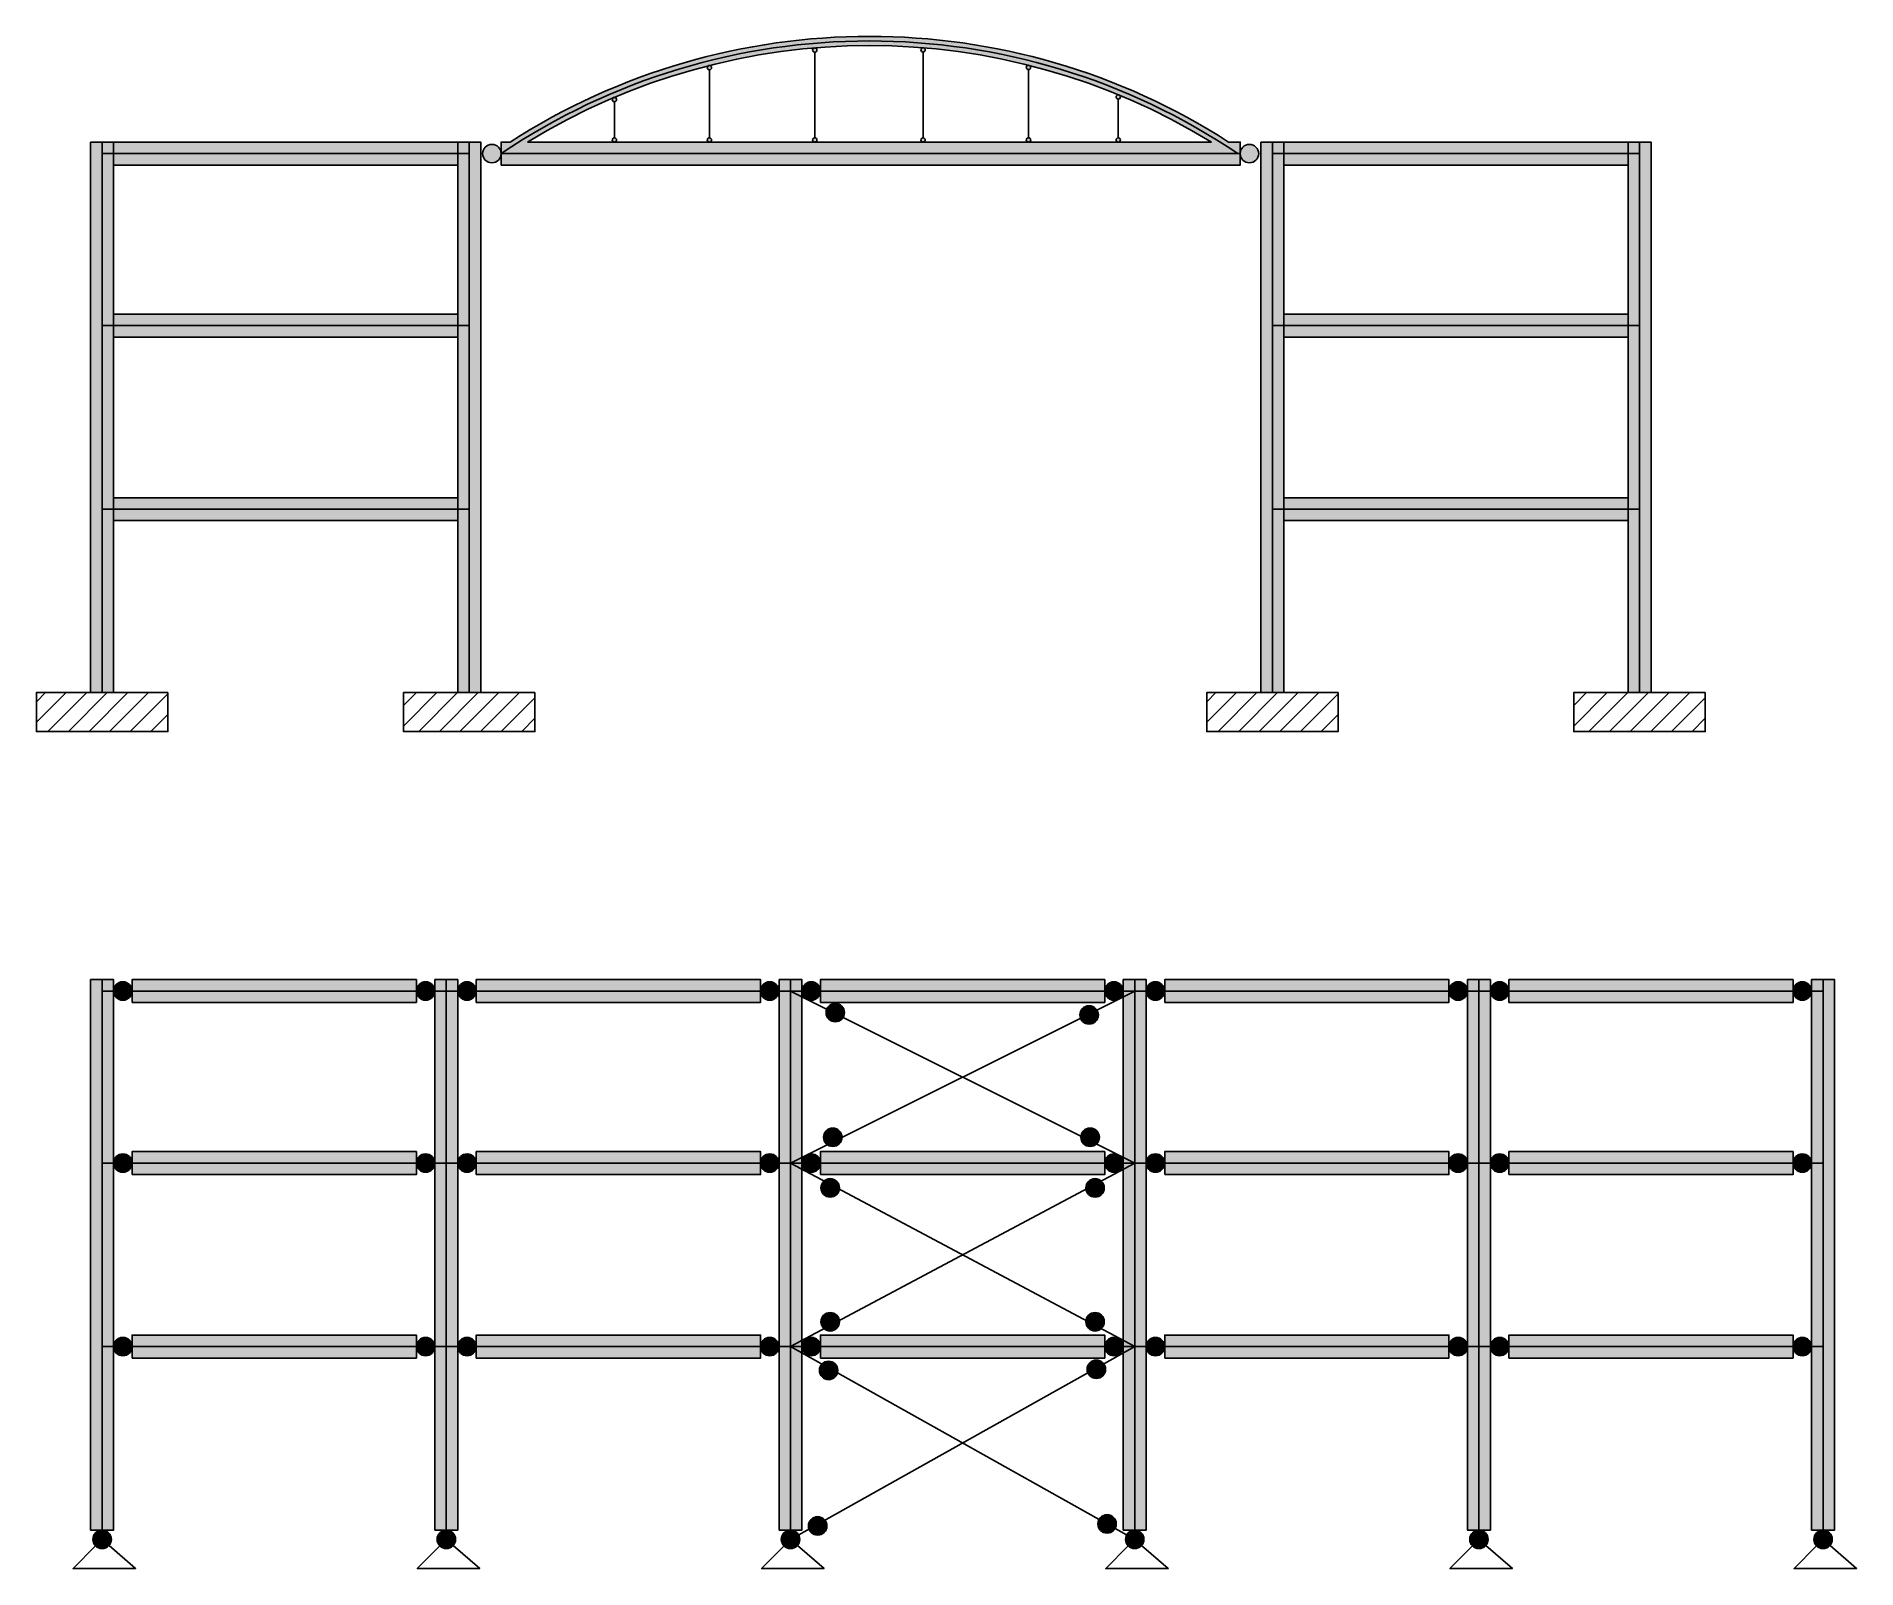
# Model space of a CAD drawing. Header units: millimetres. Extents: x 2160 to 6126, y -1121 to 2218.
import ezdxf

# ---------------------------------------------------------------- set-up
doc = ezdxf.new("R2010")
doc.units = ezdxf.units.MM

msp = doc.modelspace()

# ---------------------------------------------------------------- hatches: boundary and pattern name
at = {"true_color": 0xc7c8ca}
h = msp.add_hatch(color=9, dxfattribs=at)
h.dxf.hatch_style = 1
h.paths.add_polyline_path([(3172.8, 1962.8), (4777.6, 1962.8, 0.305879)], flags=17)
h.paths.add_polyline_path([(3230.1, 1987.8, -0.036798), (3416.1, 2083.9, -0.203788), (3419.5, 2085.4, -0.037965), (3624.2, 2154.3, -0.124714), (3626.5, 2154.9, -0.040783), (3855.3, 2193.2, -0.042025), (3856.1, 2193.3, -0.04149), (4092.1, 2193.4, -0.041235), (4092.9, 2193.4, -0.040772), (4321.7, 2155.5, -0.123885), (4323.9, 2154.9, -0.035804), (4517.4, 2091, -0.198429), (4520.7, 2089.6, -0.039386), (4720.3, 1987.8)], flags=16)
h.paths.add_polyline_path([(3414.8, 1992.6, -1), (3424.3, 1992.6, -1)], flags=0)
h.paths.add_polyline_path([(3621.7, 1992.6, -1), (3631.3, 1992.6, -1)], flags=0)
h.paths.add_polyline_path([(3860.9, 1992.6, -1), (3851.3, 1992.6, -1)], flags=0)
h.paths.add_polyline_path([(4096.9, 1992.6, -1), (4087.3, 1992.6, -1)], flags=0)
h.paths.add_polyline_path([(4326.4, 1992.6, -1), (4316.9, 1992.6, -1)], flags=0)
h.paths.add_polyline_path([(4522.2, 1992.6, -1), (4512.6, 1992.6, -1)], flags=0)
h.paths.add_polyline_path([(4777.6, 1962.8), (4783, 1962.8), (4783, 1987.8), (4757.9, 1987.8, 0.294427), (3192.5, 1987.8), (3172.5, 1987.8), (3172.5, 1962.8), (3172.8, 1962.8, -0.305879)])
h = msp.add_hatch(color=3)
h.dxf.hatch_style = 1
h.paths.add_polyline_path([(3414.8, 1992.6, 1), (3424.3, 1992.6, 1)])
h.paths.add_polyline_path([(3419.5, 2085.4, 0.000657), (3416.1, 2083.9, 0.194046), (3414.8, 2080.6, 1), (3424.3, 2080.6, 0.414214)])
h.paths.add_polyline_path([(3626.5, 2154.9, 0.000412), (3624.2, 2154.3, 0.275279), (3621.7, 2150.1, 1), (3631.3, 2150.1, 0.414214)])
h.paths.add_polyline_path([(3631.3, 1992.6, 1), (3621.7, 1992.6, 1)])
h.paths.add_polyline_path([(3851.3, 1992.6, 1), (3860.9, 1992.6, 1)])
h.paths.add_polyline_path([(3860.9, 2188.5, 0.414214), (3856.1, 2193.3, 0.000141), (3855.3, 2193.2, 0.365821), (3851.3, 2188.5, 1)])
h.paths.add_polyline_path([(4087.3, 1992.6, 1), (4096.9, 1992.6, 1)])
h.paths.add_polyline_path([(4092.9, 2193.4, 0.000138), (4092.1, 2193.4, 0.414214), (4087.3, 2188.7, 1), (4096.9, 2188.7, 0.366716)])
h.paths.add_polyline_path([(4323.9, 2154.9, 0.000409), (4321.7, 2155.5, 0.414214), (4316.9, 2150.7, 1), (4326.4, 2150.7, 0.276158)])
h.paths.add_polyline_path([(4316.9, 1992.6, 1), (4326.4, 1992.6, 1)])
h.paths.add_polyline_path([(4512.6, 1992.6, 1), (4522.2, 1992.6, 1)])
h.paths.add_polyline_path([(4522.2, 2086.2, 0.199396), (4520.7, 2089.6, 0.000641), (4517.4, 2091, 0.414214), (4512.6, 2086.2, 1)])
h = msp.add_hatch(color=9, dxfattribs=at)
h.dxf.hatch_style = 1
h.paths.add_polyline_path([(2328.2, 1187.8), (2303.2, 1187.8), (2303.2, 787.8), (2328.2, 787.8)])
h.paths.add_polyline_path([(2328.2, 1587.8), (2303.2, 1587.8), (2303.2, 1187.8), (2328.2, 1187.8)])
h.paths.add_polyline_path([(2303.2, 1987.8), (2278.2, 1987.8), (2278.2, 787.8), (2303.2, 787.8)])
h.paths.add_polyline_path([(2328.2, 1987.8), (2303.2, 1987.8), (2303.2, 1587.8), (2328.2, 1587.8)])
h.paths.add_polyline_path([(3078.2, 1612.8), (2328.2, 1612.8), (2328.2, 1587.8), (3078.2, 1587.8)])
h.paths.add_polyline_path([(3078.2, 1587.8), (2328.2, 1587.8), (2328.2, 1562.8), (3078.2, 1562.8)])
h.paths.add_polyline_path([(3078.2, 1962.8), (2328.2, 1962.8), (2328.2, 1937.8), (3078.2, 1937.8)])
h.paths.add_polyline_path([(3078.2, 1987.8), (2328.2, 1987.8), (2328.2, 1962.8), (3078.2, 1962.8)])
h.paths.add_polyline_path([(3128.2, 1987.8), (3103.2, 1987.8), (3103.2, 787.8), (3128.2, 787.8)])
h.paths.add_polyline_path([(3103.2, 1987.8), (3078.2, 1987.8), (3078.2, 1587.8), (3103.2, 1587.8)])
h.paths.add_polyline_path([(3103.2, 1587.8), (3078.2, 1587.8), (3078.2, 1562.8), (3078.2, 1187.8), (3103.2, 1187.8)])
h.paths.add_polyline_path([(3078.2, 1212.8), (2328.2, 1212.8), (2328.2, 1187.8), (3078.2, 1187.8)])
h.paths.add_polyline_path([(3078.2, 1187.8), (2328.2, 1187.8), (2328.2, 1162.8), (3078.2, 1162.8)])
h.paths.add_polyline_path([(3103.2, 1187.8), (3078.2, 1187.8), (3078.2, 1162.8), (3078.2, 787.8), (3103.2, 787.8)])
h = msp.add_hatch(color=9, dxfattribs=at)
h.dxf.hatch_style = 1
h.paths.add_polyline_path([(4878.2, 1187.8), (4853.2, 1187.8), (4853.2, 787.8), (4878.2, 787.8)])
h.paths.add_polyline_path([(4878.2, 1587.8), (4853.2, 1587.8), (4853.2, 1187.8), (4878.2, 1187.8)])
h.paths.add_polyline_path([(4853.2, 1987.8), (4828.2, 1987.8), (4828.2, 787.8), (4853.2, 787.8)])
h.paths.add_polyline_path([(4878.2, 1987.8), (4853.2, 1987.8), (4853.2, 1587.8), (4878.2, 1587.8)])
h.paths.add_polyline_path([(5628.2, 1612.8), (4878.2, 1612.8), (4878.2, 1587.8), (5628.2, 1587.8)])
h.paths.add_polyline_path([(5628.2, 1587.8), (4878.2, 1587.8), (4878.2, 1562.8), (5628.2, 1562.8)])
h.paths.add_polyline_path([(5628.2, 1962.8), (4878.2, 1962.8), (4878.2, 1937.8), (5628.2, 1937.8)])
h.paths.add_polyline_path([(5628.2, 1987.8), (4878.2, 1987.8), (4878.2, 1962.8), (5628.2, 1962.8)])
h.paths.add_polyline_path([(5678.2, 1987.8), (5653.2, 1987.8), (5653.2, 787.8), (5678.2, 787.8)])
h.paths.add_polyline_path([(5653.2, 1987.8), (5628.2, 1987.8), (5628.2, 1587.8), (5653.2, 1587.8)])
h.paths.add_polyline_path([(5653.2, 1587.8), (5628.2, 1587.8), (5628.2, 1562.8), (5628.2, 1187.8), (5653.2, 1187.8)])
h.paths.add_polyline_path([(5628.2, 1212.8), (4878.2, 1212.8), (4878.2, 1187.8), (5628.2, 1187.8)])
h.paths.add_polyline_path([(5628.2, 1187.8), (4878.2, 1187.8), (4878.2, 1162.8), (5628.2, 1162.8)])
h.paths.add_polyline_path([(5653.2, 1187.8), (5628.2, 1187.8), (5628.2, 1162.8), (5628.2, 787.8), (5653.2, 787.8)])
h = msp.add_hatch(color=3)
h.dxf.hatch_style = 1
h.paths.add_polyline_path([(3172.5, 1962.8, 1), (3132.2, 1962.8, 1)])
h.paths.add_polyline_path([(4783, 1962.8, 1), (4823.3, 1962.8, 1)])
h = msp.add_hatch(color=9, dxfattribs=at)
h.dxf.hatch_style = 1
h.paths.add_polyline_path([(4783, 1962.8), (3172.5, 1962.8), (3172.5, 1937.8), (4783, 1937.8)])
h = msp.add_hatch()
h.set_pattern_fill('ANSI31', color=256, scale=10)
h.paths.add_polyline_path([(2446.4, 787.8), (2160, 787.8), (2160, 703.1), (2446.4, 703.1)])
h.paths.add_polyline_path([(3246.4, 787.8), (2960, 787.8), (2960, 703.1), (3246.4, 703.1)])
h = msp.add_hatch()
h.set_pattern_fill('ANSI31', color=256, scale=10)
h.set_pattern_definition([(45, (2550, 0), (-22.45064, 22.45064), [])])
h.paths.add_polyline_path([(4996.4, 787.8), (4710, 787.8), (4710, 703.1), (4996.4, 703.1)])
h.paths.add_polyline_path([(5796.4, 787.8), (5510, 787.8), (5510, 703.1), (5796.4, 703.1)])
h = msp.add_hatch(color=9, dxfattribs=at)
h.dxf.hatch_style = 1
h.paths.add_polyline_path([(2328.2, 162.5), (2303.2, 162.5), (2303.2, -637.5), (2328.2, -637.5), (2328.2, -612.5)])
h.paths.add_polyline_path([(2303.2, 162.5), (2278.2, 162.5), (2278.2, -1037.5), (2303.2, -1037.5)])
h = msp.add_hatch(color=9, dxfattribs=at)
h.dxf.hatch_style = 1
h.paths.add_polyline_path([(2987.9, 162.5), (2368.5, 162.5), (2368.5, 137.5), (2987.9, 137.5)])
h.paths.add_polyline_path([(2987.9, 137.5), (2368.5, 137.5), (2368.5, 112.5), (2987.9, 112.5)])
h = msp.add_hatch(color=9, dxfattribs=at)
h.dxf.hatch_style = 1
h.paths.add_polyline_path([(3053.2, 162.5), (3028.2, 162.5), (3028.2, -1037.5), (3053.2, -1037.5)])
h.paths.add_polyline_path([(3078.2, 162.5), (3053.2, 162.5), (3053.2, -1037.5), (3078.2, -1037.5)])
h = msp.add_hatch(color=9, dxfattribs=at)
h.dxf.hatch_style = 1
h.paths.add_polyline_path([(3737.9, 162.5), (3118.5, 162.5), (3118.5, 137.5), (3737.9, 137.5)])
h.paths.add_polyline_path([(3737.9, 137.5), (3118.5, 137.5), (3118.5, 112.5), (3737.9, 112.5)])
h = msp.add_hatch(color=9, dxfattribs=at)
h.dxf.hatch_style = 1
h.paths.add_polyline_path([(3803.2, 162.5), (3778.2, 162.5), (3778.2, -1037.5), (3803.2, -1037.5)])
h.paths.add_polyline_path([(3828.2, 162.5), (3803.2, 162.5), (3803.2, -1037.5), (3828.2, -1037.5)])
h = msp.add_hatch(color=9, dxfattribs=at)
h.dxf.hatch_style = 1
h.paths.add_polyline_path([(4487.9, 162.5), (3868.5, 162.5), (3868.5, 137.5), (4487.9, 137.5)])
h.paths.add_polyline_path([(4487.9, 137.5), (3868.5, 137.5), (3868.5, 112.5), (4487.9, 112.5)])
h = msp.add_hatch(color=9, dxfattribs=at)
h.dxf.hatch_style = 1
h.paths.add_polyline_path([(4553.2, 162.5), (4528.2, 162.5), (4528.2, -1037.5), (4553.2, -1037.5)])
h.paths.add_polyline_path([(4578.2, 162.5), (4553.2, 162.5), (4553.2, -1037.5), (4578.2, -1037.5)])
h = msp.add_hatch(color=9, dxfattribs=at)
h.dxf.hatch_style = 1
h.paths.add_polyline_path([(5237.9, 162.5), (4618.5, 162.5), (4618.5, 137.5), (5237.9, 137.5)])
h.paths.add_polyline_path([(5237.9, 137.5), (4618.5, 137.5), (4618.5, 112.5), (5237.9, 112.5)])
h = msp.add_hatch(color=9, dxfattribs=at)
h.dxf.hatch_style = 1
h.paths.add_polyline_path([(5303.2, 162.5), (5278.2, 162.5), (5278.2, -1037.5), (5303.2, -1037.5)])
h.paths.add_polyline_path([(5328.2, 162.5), (5303.2, 162.5), (5303.2, -1037.5), (5328.2, -1037.5)])
h = msp.add_hatch(color=9, dxfattribs=at)
h.dxf.hatch_style = 1
h.paths.add_polyline_path([(5987.9, 162.5), (5368.5, 162.5), (5368.5, 137.5), (5987.9, 137.5)])
h.paths.add_polyline_path([(5987.9, 137.5), (5368.5, 137.5), (5368.5, 112.5), (5987.9, 112.5)])
h = msp.add_hatch(color=9, dxfattribs=at)
h.dxf.hatch_style = 1
h.paths.add_polyline_path([(6053.2, 162.5), (6028.2, 162.5), (6028.2, -1037.5), (6053.2, -1037.5)])
h.paths.add_polyline_path([(6078.2, 162.5), (6053.2, 162.5), (6053.2, -1037.5), (6078.2, -1037.5)])
h = msp.add_hatch(color=3)
h.dxf.hatch_style = 1
h.paths.add_polyline_path([(2368.5, 137.5, 1), (2328.2, 137.5, 1)])
h = msp.add_hatch(color=3)
h.dxf.hatch_style = 1
h.paths.add_polyline_path([(2368.5, 137.5, 1), (2328.2, 137.5, 1)])
h = msp.add_hatch(color=3)
h.dxf.hatch_style = 1
h.paths.add_polyline_path([(3028.2, 137.5, 1), (2987.9, 137.5, 1)])
h = msp.add_hatch(color=3)
h.dxf.hatch_style = 1
h.paths.add_polyline_path([(3118.5, 137.5, 1), (3078.2, 137.5, 1)])
h = msp.add_hatch(color=3)
h.dxf.hatch_style = 1
h.paths.add_polyline_path([(3118.5, 137.5, 1), (3078.2, 137.5, 1)])
h = msp.add_hatch(color=3)
h.dxf.hatch_style = 1
h.paths.add_polyline_path([(3778.2, 137.5, 1), (3737.9, 137.5, 1)])
h = msp.add_hatch(color=3)
h.dxf.hatch_style = 1
h.paths.add_polyline_path([(3868.5, 137.5, 1), (3828.2, 137.5, 1)])
h = msp.add_hatch(color=3)
h.dxf.hatch_style = 1
h.paths.add_polyline_path([(3868.5, 137.5, 1), (3828.2, 137.5, 1)])
h = msp.add_hatch(color=3)
h.dxf.hatch_style = 1
h.paths.add_polyline_path([(4528.2, 137.5, 1), (4487.9, 137.5, 1)])
h = msp.add_hatch(color=3)
h.dxf.hatch_style = 1
h.paths.add_polyline_path([(4618.5, 137.5, 1), (4578.2, 137.5, 1)])
h = msp.add_hatch(color=3)
h.dxf.hatch_style = 1
h.paths.add_polyline_path([(4618.5, 137.5, 1), (4578.2, 137.5, 1)])
h = msp.add_hatch(color=3)
h.dxf.hatch_style = 1
h.paths.add_polyline_path([(5278.2, 137.5, 1), (5237.9, 137.5, 1)])
h = msp.add_hatch(color=3)
h.dxf.hatch_style = 1
h.paths.add_polyline_path([(5368.5, 137.5, 1), (5328.2, 137.5, 1)])
h = msp.add_hatch(color=3)
h.dxf.hatch_style = 1
h.paths.add_polyline_path([(5368.5, 137.5, 1), (5328.2, 137.5, 1)])
h = msp.add_hatch(color=3)
h.dxf.hatch_style = 1
h.paths.add_polyline_path([(6028.2, 137.5, 1), (5987.9, 137.5, 1)])
h = msp.add_hatch(color=3)
h.dxf.hatch_style = 1
h.paths.add_polyline_path([(3920.8, 90.6, 1), (3880.5, 90.6, 1)])
h = msp.add_hatch(color=3)
h.dxf.hatch_style = 1
h.paths.add_polyline_path([(4474, 85.3, 1), (4433.7, 85.3, 1)])
h = msp.add_hatch(color=3)
h.dxf.hatch_style = 1
h.paths.add_polyline_path([(3915.4, -181.3, 1), (3875.1, -181.3, 1)])
h = msp.add_hatch(color=3)
h.dxf.hatch_style = 1
h.paths.add_polyline_path([(4476.3, -181.3, 1), (4436, -181.3, 1)])
h = msp.add_hatch(color=3)
h.dxf.hatch_style = 1
h.paths.add_polyline_path([(2368.5, -237.5, 1), (2328.2, -237.5, 1)])
h = msp.add_hatch(color=3)
h.dxf.hatch_style = 1
h.paths.add_polyline_path([(2368.5, -237.5, 1), (2328.2, -237.5, 1)])
h = msp.add_hatch(color=9, dxfattribs=at)
h.dxf.hatch_style = 1
h.paths.add_polyline_path([(2987.9, -212.5), (2368.5, -212.5), (2368.5, -237.5), (2987.9, -237.5)])
h.paths.add_polyline_path([(2987.9, -237.5), (2368.5, -237.5), (2368.5, -262.5), (2987.9, -262.5)])
h = msp.add_hatch(color=3)
h.dxf.hatch_style = 1
h.paths.add_polyline_path([(3028.2, -237.5, 1), (2987.9, -237.5, 1)])
h = msp.add_hatch(color=3)
h.dxf.hatch_style = 1
h.paths.add_polyline_path([(3118.5, -237.5, 1), (3078.2, -237.5, 1)])
h = msp.add_hatch(color=3)
h.dxf.hatch_style = 1
h.paths.add_polyline_path([(3118.5, -237.5, 1), (3078.2, -237.5, 1)])
h = msp.add_hatch(color=9, dxfattribs=at)
h.dxf.hatch_style = 1
h.paths.add_polyline_path([(3737.9, -212.5), (3118.5, -212.5), (3118.5, -237.5), (3737.9, -237.5)])
h.paths.add_polyline_path([(3737.9, -237.5), (3118.5, -237.5), (3118.5, -262.5), (3737.9, -262.5)])
h = msp.add_hatch(color=3)
h.dxf.hatch_style = 1
h.paths.add_polyline_path([(3778.2, -237.5, 1), (3737.9, -237.5, 1)])
h = msp.add_hatch(color=3)
h.dxf.hatch_style = 1
h.paths.add_polyline_path([(3868.5, -237.5, 1), (3828.2, -237.5, 1)])
h = msp.add_hatch(color=3)
h.dxf.hatch_style = 1
h.paths.add_polyline_path([(3868.5, -237.5, 1), (3828.2, -237.5, 1)])
h = msp.add_hatch(color=9, dxfattribs=at)
h.dxf.hatch_style = 1
h.paths.add_polyline_path([(4487.9, -212.5), (3868.5, -212.5), (3868.5, -237.5), (4487.9, -237.5)])
h.paths.add_polyline_path([(4487.9, -237.5), (3868.5, -237.5), (3868.5, -262.5), (4487.9, -262.5)])
h = msp.add_hatch(color=3)
h.dxf.hatch_style = 1
h.paths.add_polyline_path([(4528.2, -237.5, 1), (4487.9, -237.5, 1)])
h = msp.add_hatch(color=3)
h.dxf.hatch_style = 1
h.paths.add_polyline_path([(4618.5, -237.5, 1), (4578.2, -237.5, 1)])
h = msp.add_hatch(color=3)
h.dxf.hatch_style = 1
h.paths.add_polyline_path([(4618.5, -237.5, 1), (4578.2, -237.5, 1)])
h = msp.add_hatch(color=9, dxfattribs=at)
h.dxf.hatch_style = 1
h.paths.add_polyline_path([(5237.9, -212.5), (4618.5, -212.5), (4618.5, -237.5), (5237.9, -237.5)])
h.paths.add_polyline_path([(5237.9, -237.5), (4618.5, -237.5), (4618.5, -262.5), (5237.9, -262.5)])
h = msp.add_hatch(color=3)
h.dxf.hatch_style = 1
h.paths.add_polyline_path([(5278.2, -237.5, 1), (5237.9, -237.5, 1)])
h = msp.add_hatch(color=3)
h.dxf.hatch_style = 1
h.paths.add_polyline_path([(5368.5, -237.5, 1), (5328.2, -237.5, 1)])
h = msp.add_hatch(color=3)
h.dxf.hatch_style = 1
h.paths.add_polyline_path([(5368.5, -237.5, 1), (5328.2, -237.5, 1)])
h = msp.add_hatch(color=9, dxfattribs=at)
h.dxf.hatch_style = 1
h.paths.add_polyline_path([(5987.9, -212.5), (5368.5, -212.5), (5368.5, -237.5), (5987.9, -237.5)])
h.paths.add_polyline_path([(5987.9, -237.5), (5368.5, -237.5), (5368.5, -262.5), (5987.9, -262.5)])
h = msp.add_hatch(color=3)
h.dxf.hatch_style = 1
h.paths.add_polyline_path([(6028.2, -237.5, 1), (5987.9, -237.5, 1)])
h = msp.add_hatch(color=3)
h.dxf.hatch_style = 1
h.paths.add_polyline_path([(3909.8, -291.6, 1), (3869.5, -291.6, 1)])
h = msp.add_hatch(color=3)
h.dxf.hatch_style = 1
h.paths.add_polyline_path([(4487, -291.6, 1), (4446.7, -291.6, 1)])
h = msp.add_hatch(color=3)
h.dxf.hatch_style = 1
h.paths.add_polyline_path([(3909.8, -583.5, 1), (3869.5, -583.5, 1)])
h = msp.add_hatch(color=3)
h.dxf.hatch_style = 1
h.paths.add_polyline_path([(4487, -583.5, 1), (4446.7, -583.5, 1)])
h = msp.add_hatch(color=3)
h.dxf.hatch_style = 1
h.paths.add_polyline_path([(2368.5, -637.5, 1), (2328.2, -637.5, 1)])
h = msp.add_hatch(color=9, dxfattribs=at)
h.dxf.hatch_style = 1
h.paths.add_polyline_path([(2987.9, -612.5), (2368.5, -612.5), (2368.5, -637.5), (2987.9, -637.5)])
h.paths.add_polyline_path([(2987.9, -637.5), (2368.5, -637.5), (2368.5, -662.5), (2987.9, -662.5)])
h = msp.add_hatch(color=3)
h.dxf.hatch_style = 1
h.paths.add_polyline_path([(3028.2, -637.5, 1), (2987.9, -637.5, 1)])
h = msp.add_hatch(color=3)
h.dxf.hatch_style = 1
h.paths.add_polyline_path([(3118.5, -637.5, 1), (3078.2, -637.5, 1)])
h = msp.add_hatch(color=9, dxfattribs=at)
h.dxf.hatch_style = 1
h.paths.add_polyline_path([(3737.9, -612.5), (3118.5, -612.5), (3118.5, -637.5), (3737.9, -637.5)])
h.paths.add_polyline_path([(3737.9, -637.5), (3118.5, -637.5), (3118.5, -662.5), (3737.9, -662.5)])
h = msp.add_hatch(color=3)
h.dxf.hatch_style = 1
h.paths.add_polyline_path([(3778.2, -637.5, 1), (3737.9, -637.5, 1)])
h = msp.add_hatch(color=3)
h.dxf.hatch_style = 1
h.paths.add_polyline_path([(3868.5, -637.5, 1), (3828.2, -637.5, 1)])
h = msp.add_hatch(color=9, dxfattribs=at)
h.dxf.hatch_style = 1
h.paths.add_polyline_path([(4487.9, -612.5), (3868.5, -612.5), (3868.5, -637.5), (4487.9, -637.5)])
h.paths.add_polyline_path([(4487.9, -637.5), (3868.5, -637.5), (3868.5, -662.5), (4487.9, -662.5)])
h = msp.add_hatch(color=3)
h.dxf.hatch_style = 1
h.paths.add_polyline_path([(4528.2, -637.5, 1), (4487.9, -637.5, 1)])
h = msp.add_hatch(color=3)
h.dxf.hatch_style = 1
h.paths.add_polyline_path([(4618.5, -637.5, 1), (4578.2, -637.5, 1)])
h = msp.add_hatch(color=9, dxfattribs=at)
h.dxf.hatch_style = 1
h.paths.add_polyline_path([(5237.9, -612.5), (4618.5, -612.5), (4618.5, -637.5), (5237.9, -637.5)])
h.paths.add_polyline_path([(5237.9, -637.5), (4618.5, -637.5), (4618.5, -662.5), (5237.9, -662.5)])
h = msp.add_hatch(color=3)
h.dxf.hatch_style = 1
h.paths.add_polyline_path([(5278.2, -637.5, 1), (5237.9, -637.5, 1)])
h = msp.add_hatch(color=3)
h.dxf.hatch_style = 1
h.paths.add_polyline_path([(5368.5, -637.5, 1), (5328.2, -637.5, 1)])
h = msp.add_hatch(color=9, dxfattribs=at)
h.dxf.hatch_style = 1
h.paths.add_polyline_path([(5987.9, -612.5), (5368.5, -612.5), (5368.5, -637.5), (5987.9, -637.5)])
h.paths.add_polyline_path([(5987.9, -637.5), (5368.5, -637.5), (5368.5, -662.5), (5987.9, -662.5)])
h = msp.add_hatch(color=3)
h.dxf.hatch_style = 1
h.paths.add_polyline_path([(6028.2, -637.5, 1), (5987.9, -637.5, 1)])
h = msp.add_hatch(color=9, dxfattribs=at)
h.dxf.hatch_style = 1
h.paths.add_polyline_path([(2328.2, -637.5), (2303.2, -637.5), (2303.2, -1037.5), (2328.2, -1037.5)])
h = msp.add_hatch(color=3)
h.dxf.hatch_style = 1
h.paths.add_polyline_path([(3906.2, -689.4, 1), (3865.9, -689.4, 1)])
h = msp.add_hatch(color=3)
h.dxf.hatch_style = 1
h.paths.add_polyline_path([(4489.8, -686.9, 1), (4449.5, -686.9, 1)])
h = msp.add_hatch(color=3)
h.dxf.hatch_style = 1
h.paths.add_polyline_path([(3882.5, -1028.3, 1), (3842.2, -1028.3, 1)])
h = msp.add_hatch(color=3)
h.dxf.hatch_style = 1
h.paths.add_polyline_path([(4513.2, -1023.9, 1), (4472.9, -1023.9, 1)])
h = msp.add_hatch(color=3)
h.dxf.hatch_style = 1
h.paths.add_polyline_path([(2323.3, -1057.7, 1), (2283, -1057.7, 1)])
h = msp.add_hatch(color=3)
h.dxf.hatch_style = 1
h.paths.add_polyline_path([(3073.3, -1057.7, 1), (3033, -1057.7, 1)])
h = msp.add_hatch(color=3)
h.dxf.hatch_style = 1
h.paths.add_polyline_path([(3823.3, -1057.7, 1), (3783, -1057.7, 1)])
h = msp.add_hatch(color=3)
h.dxf.hatch_style = 1
h.paths.add_polyline_path([(4573.3, -1057.7, 1), (4533, -1057.7, 1)])
h = msp.add_hatch(color=3)
h.dxf.hatch_style = 1
h.paths.add_polyline_path([(5323.3, -1057.7, 1), (5283, -1057.7, 1)])
h = msp.add_hatch(color=3)
h.dxf.hatch_style = 1
h.paths.add_polyline_path([(6073.3, -1057.7, 1), (6033, -1057.7, 1)])

# ---------------------------------------------------------------- linework, layer by layer
for points in [[(3856.1, 1997.4), (3856.1, 2183.7)], [(4092.1, 1997.4), (4092.1, 2183.9)], [(3626.5, 1997.4), (3626.5, 2145.3)], [(4321.7, 1997.4), (4321.7, 2145.9)], [(3419.5, 1997.4), (3419.5, 2075.8)], [(4517.4, 1997.4), (4517.4, 2081.5)], [(2328.2, 1937.8), (2328.2, 1987.8), (3078.2, 1987.8), (3078.2, 1937.8), (2328.2, 1937.8)], [(4757.9, 1987.8), (4783, 1987.8), (4783, 1937.8), (3172.5, 1937.8), (3172.5, 1987.8), (3192.5, 1987.8)], [(3230.1, 1987.8), (4720.3, 1987.8)], [(4878.2, 1937.8), (4878.2, 1987.8), (5628.2, 1987.8), (5628.2, 1937.8), (4878.2, 1937.8)], [(2328.2, 1562.8), (2328.2, 1612.8), (3078.2, 1612.8), (3078.2, 1562.8), (2328.2, 1562.8)], [(4878.2, 1562.8), (4878.2, 1612.8), (5628.2, 1612.8), (5628.2, 1562.8), (4878.2, 1562.8)], [(2328.2, 1162.8), (2328.2, 1212.8), (3078.2, 1212.8), (3078.2, 1162.8), (2328.2, 1162.8)], [(4878.2, 1162.8), (4878.2, 1212.8), (5628.2, 1212.8), (5628.2, 1162.8), (4878.2, 1162.8)], [(2368.5, 112.5), (2368.5, 162.5), (2987.9, 162.5), (2987.9, 112.5), (2368.5, 112.5)], [(3118.5, 112.5), (3118.5, 162.5), (3737.9, 162.5), (3737.9, 112.5), (3118.5, 112.5)], [(3868.5, 112.5), (3868.5, 162.5), (4487.9, 162.5), (4487.9, 112.5), (3868.5, 112.5)], [(4618.5, 112.5), (4618.5, 162.5), (5237.9, 162.5), (5237.9, 112.5), (4618.5, 112.5)], [(5368.5, 112.5), (5368.5, 162.5), (5987.9, 162.5), (5987.9, 112.5), (5368.5, 112.5)], [(3803.2, 137.5), (4553.2, -237.5)], [(3803.2, -237.5), (4553.2, 137.5)], [(2368.5, -262.5), (2368.5, -212.5), (2987.9, -212.5), (2987.9, -262.5), (2368.5, -262.5)], [(3118.5, -262.5), (3118.5, -212.5), (3737.9, -212.5), (3737.9, -262.5), (3118.5, -262.5)], [(3803.2, -237.5), (4553.2, -637.5)], [(3803.2, -637.5), (4553.2, -237.5)], [(3868.5, -262.5), (3868.5, -212.5), (4487.9, -212.5), (4487.9, -262.5), (3868.5, -262.5)], [(4618.5, -262.5), (4618.5, -212.5), (5237.9, -212.5), (5237.9, -262.5), (4618.5, -262.5)], [(5368.5, -262.5), (5368.5, -212.5), (5987.9, -212.5), (5987.9, -262.5), (5368.5, -262.5)], [(2368.5, -662.5), (2368.5, -612.5), (2987.9, -612.5), (2987.9, -662.5), (2368.5, -662.5)], [(3118.5, -662.5), (3118.5, -612.5), (3737.9, -612.5), (3737.9, -662.5), (3118.5, -662.5)], [(3868.5, -662.5), (3868.5, -612.5), (4487.9, -612.5), (4487.9, -662.5), (3868.5, -662.5)], [(4618.5, -662.5), (4618.5, -612.5), (5237.9, -612.5), (5237.9, -662.5), (4618.5, -662.5)], [(5368.5, -662.5), (5368.5, -612.5), (5987.9, -612.5), (5987.9, -662.5), (5368.5, -662.5)], [(3803.2, -637.5), (4553.2, -1057.7)], [(3803.2, -1057.7), (4553.2, -637.5)], [(2289, -1072), (2240, -1121.4), (2376.2, -1121.4), (2318.3, -1070.9)], [(3039, -1072), (2990, -1121.4), (3126.2, -1121.4), (3068.3, -1070.9)], [(3789, -1072), (3740, -1121.4), (3876.2, -1121.4), (3818.3, -1070.9)], [(4539, -1072), (4490, -1121.4), (4626.2, -1121.4), (4568.3, -1070.9)], [(5289, -1072), (5240, -1121.4), (5376.2, -1121.4), (5318.3, -1070.9)], [(6039, -1072), (5990, -1121.4), (6126.2, -1121.4), (6068.3, -1070.9)]]:
    msp.add_lwpolyline(points)
for points in [[(2278.2, 1987.8), (2328.2, 1987.8), (2328.2, 787.8), (2278.2, 787.8)], [(3078.2, 1987.8), (3128.2, 1987.8), (3128.2, 787.8), (3078.2, 787.8)], [(4828.2, 1987.8), (4878.2, 1987.8), (4878.2, 787.8), (4828.2, 787.8)], [(5628.2, 1987.8), (5678.2, 1987.8), (5678.2, 787.8), (5628.2, 787.8)], [(2446.4, 787.8), (2160, 787.8), (2160, 703.1), (2446.4, 703.1)], [(3246.4, 787.8), (2960, 787.8), (2960, 703.1), (3246.4, 703.1)], [(4996.4, 787.8), (4710, 787.8), (4710, 703.1), (4996.4, 703.1)], [(5796.4, 787.8), (5510, 787.8), (5510, 703.1), (5796.4, 703.1)], [(2278.2, 162.5), (2328.2, 162.5), (2328.2, -1037.5), (2278.2, -1037.5)], [(3028.2, 162.5), (3078.2, 162.5), (3078.2, -1037.5), (3028.2, -1037.5)], [(3778.2, 162.5), (3828.2, 162.5), (3828.2, -1037.5), (3778.2, -1037.5)], [(4528.2, 162.5), (4578.2, 162.5), (4578.2, -1037.5), (4528.2, -1037.5)], [(5278.2, 162.5), (5328.2, 162.5), (5328.2, -1037.5), (5278.2, -1037.5)], [(6028.2, 162.5), (6078.2, 162.5), (6078.2, -1037.5), (6028.2, -1037.5)]]:
    msp.add_lwpolyline(points, close=True)
at = {"color": 1}
for points in [[(2303.2, 1987.8), (2303.2, 787.8)], [(3103.2, 787.8), (3103.2, 1987.8)], [(4853.2, 1987.8), (4853.2, 787.8)], [(5653.2, 787.8), (5653.2, 1987.8)], [(2303.2, 1962.8), (2303.2, 1962.8), (3103.2, 1962.8)], [(3172.5, 1962.8), (4783, 1962.8)], [(4853.2, 1962.8), (4853.2, 1962.8), (5653.2, 1962.8)], [(2303.2, 1587.8), (2303.2, 1587.8), (3103.2, 1587.8)], [(4853.2, 1587.8), (4853.2, 1587.8), (5653.2, 1587.8)], [(2303.2, 1187.8), (2303.2, 1187.8), (3103.2, 1187.8)], [(4853.2, 1187.8), (4853.2, 1187.8), (5653.2, 1187.8)], [(2303.2, 162.5), (2303.2, -1037.5)], [(3053.2, -1037.5), (3053.2, 162.5)], [(3803.2, -1037.5), (3803.2, 162.5)], [(4553.2, -1037.5), (4553.2, 162.5)], [(5303.2, -1037.5), (5303.2, 162.5)], [(6053.2, -1037.5), (6053.2, 162.5)], [(2303.2, 137.5), (2303.2, 137.5), (3053.2, 137.5)], [(3053.2, 137.5), (3053.2, 137.5), (3803.2, 137.5)], [(3803.2, 137.5), (3803.2, 137.5), (4553.2, 137.5)], [(4553.2, 137.5), (4553.2, 137.5), (5303.2, 137.5)], [(5303.2, 137.5), (5303.2, 137.5), (6053.2, 137.5)], [(2303.2, -237.5), (2303.2, -237.5), (3053.2, -237.5)], [(3053.2, -237.5), (3053.2, -237.5), (3803.2, -237.5)], [(3803.2, -237.5), (3803.2, -237.5), (4553.2, -237.5)], [(4553.2, -237.5), (4553.2, -237.5), (5303.2, -237.5)], [(5303.2, -237.5), (5303.2, -237.5), (6053.2, -237.5)], [(2303.2, -637.5), (2303.2, -637.5), (3053.2, -637.5)], [(3053.2, -637.5), (3053.2, -637.5), (3803.2, -637.5)], [(3803.2, -637.5), (3803.2, -637.5), (4553.2, -637.5)], [(4553.2, -637.5), (4553.2, -637.5), (5303.2, -637.5)], [(5303.2, -637.5), (5303.2, -637.5), (6053.2, -637.5)]]:
    msp.add_lwpolyline(points, dxfattribs=at)
for centre, radius in [((3856.1, 2188.5), 4.78), ((4092.1, 2188.7), 4.78), ((3626.5, 2150.1), 4.78), ((4321.7, 2150.7), 4.78), ((3419.5, 2080.6), 4.78), ((4517.4, 2086.2), 4.78), ((3419.5, 1992.6), 4.78), ((3626.5, 1992.6), 4.78), ((3856.1, 1992.6), 4.78), ((4092.1, 1992.6), 4.78), ((4321.7, 1992.6), 4.78), ((4517.4, 1992.6), 4.78), ((3152.4, 1962.8), 20.1), ((4803.2, 1962.8), 20.1), ((2348.3, 137.5), 20.1), ((2348.3, 137.5), 20.1), ((3008, 137.5), 20.1), ((3098.3, 137.5), 20.1), ((3098.3, 137.5), 20.1), ((3758, 137.5), 20.1), ((3848.3, 137.5), 20.1), ((3848.3, 137.5), 20.1), ((4508, 137.5), 20.1), ((4598.3, 137.5), 20.1), ((4598.3, 137.5), 20.1), ((5258, 137.5), 20.1), ((5348.3, 137.5), 20.1), ((5348.3, 137.5), 20.1), ((6008, 137.5), 20.1), ((3900.7, 90.6), 20.1), ((4453.9, 85.3), 20.1), ((3895.2, -181.3), 20.1), ((4456.1, -181.3), 20.1), ((2348.3, -237.5), 20.1), ((2348.3, -237.5), 20.1), ((3008, -237.5), 20.1), ((3098.3, -237.5), 20.1), ((3098.3, -237.5), 20.1), ((3758, -237.5), 20.1), ((3848.3, -237.5), 20.1), ((3848.3, -237.5), 20.1), ((4508, -237.5), 20.1), ((4598.3, -237.5), 20.1), ((4598.3, -237.5), 20.1), ((5258, -237.5), 20.1), ((5348.3, -237.5), 20.1), ((5348.3, -237.5), 20.1), ((6008, -237.5), 20.1), ((3889.6, -291.6), 20.1), ((4466.9, -291.6), 20.1), ((3889.6, -583.5), 20.1), ((4466.9, -583.5), 20.1), ((2348.3, -637.5), 20.1), ((3008, -637.5), 20.1), ((3098.3, -637.5), 20.1), ((3758, -637.5), 20.1), ((3848.3, -637.5), 20.1), ((4508, -637.5), 20.1), ((4598.3, -637.5), 20.1), ((5258, -637.5), 20.1), ((5348.3, -637.5), 20.1), ((6008, -637.5), 20.1), ((3886.1, -689.4), 20.1), ((4469.6, -686.9), 20.1), ((3862.4, -1028.3), 20.1), ((4493, -1023.9), 20.1), ((2303.2, -1057.7), 20.1), ((3053.2, -1057.7), 20.1), ((3803.2, -1057.7), 20.1), ((4553.2, -1057.7), 20.1), ((5303.2, -1057.7), 20.1), ((6053.2, -1057.7), 20.1)]:
    msp.add_circle(centre, radius)
msp.add_arc((3975.2, 773.9), 1434.4, 55.9845, 124.0155, dxfattribs=at)
for radius, start, end in [(1444.4, 57.1883, 122.8117), (1424.4, 58.458, 121.542)]:
    msp.add_arc((3975.2, 773.9), radius, start, end)

doc.saveas('drawing.dxf')
